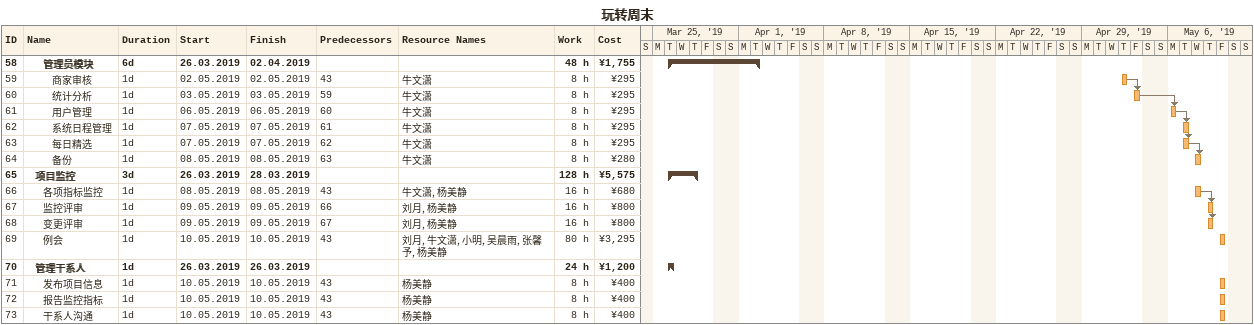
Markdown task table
玩转周末

| ID | Level | Task | Duration | Start | Finish | Predecessors | Resources | Work (h) | Cost (¥) |
|---|---|---|---|---|---|---|---|---|---|
| 58 | 3 | **管理员模块** | 6d | 2019-03-26 | 2019-04-02 |  |  | 48 | 1755 |
| 59 | 4 | 商家审核 | 1d | 2019-05-02 | 2019-05-02 | 43 | 牛文潇 | 8 | 295 |
| 60 | 4 | 统计分析 | 1d | 2019-05-03 | 2019-05-03 | 59 | 牛文潇 | 8 | 295 |
| 61 | 4 | 用户管理 | 1d | 2019-05-06 | 2019-05-06 | 60 | 牛文潇 | 8 | 295 |
| 62 | 4 | 系统日程管理 | 1d | 2019-05-07 | 2019-05-07 | 61 | 牛文潇 | 8 | 295 |
| 63 | 4 | 每日精选 | 1d | 2019-05-07 | 2019-05-07 | 62 | 牛文潇 | 8 | 295 |
| 64 | 4 | 备份 | 1d | 2019-05-08 | 2019-05-08 | 63 | 牛文潇 | 8 | 280 |
| 65 | 2 | **项目监控** | 3d | 2019-03-26 | 2019-03-28 |  |  | 128 | 5575 |
| 66 | 3 | 各项指标监控 | 1d | 2019-05-08 | 2019-05-08 | 43 | 牛文潇, 杨美静 | 16 | 680 |
| 67 | 3 | 监控评审 | 1d | 2019-05-09 | 2019-05-09 | 66 | 刘月, 杨美静 | 16 | 800 |
| 68 | 3 | 变更评审 | 1d | 2019-05-09 | 2019-05-09 | 67 | 刘月, 杨美静 | 16 | 800 |
| 69 | 3 | 例会 | 1d | 2019-05-10 | 2019-05-10 | 43 | 刘月, 牛文潇, 小明, 吴晨雨, 张馨予, 杨美静 | 80 | 3295 |
| 70 | 2 | **管理干系人** | 1d | 2019-03-26 | 2019-03-26 |  |  | 24 | 1200 |
| 71 | 3 | 发布项目信息 | 1d | 2019-05-10 | 2019-05-10 | 43 | 杨美静 | 8 | 400 |
| 72 | 3 | 报告监控指标 | 1d | 2019-05-10 | 2019-05-10 | 43 | 杨美静 | 8 | 400 |
| 73 | 3 | 干系人沟通 | 1d | 2019-05-10 | 2019-05-10 | 43 | 杨美静 | 8 | 400 |
